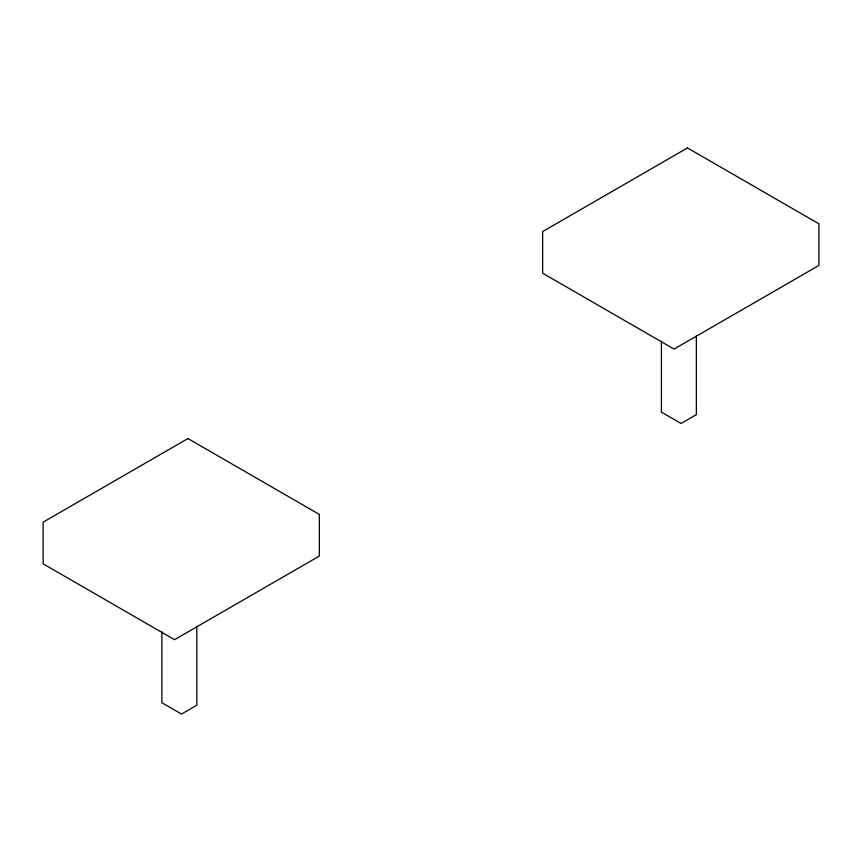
<?xml version="1.0" encoding="UTF-8"?>
<svg xmlns="http://www.w3.org/2000/svg" width="862" height="862" viewBox="0 0 862 862"><rect width="100%" height="100%" fill="white"/><g stroke="black" fill="none" stroke-linecap="round" stroke-linejoin="round"><path stroke-width="1.29" d="M696.356 335.771L696.356 414.6L681.034 423.447L661.423 412.122L661.423 341.309M196.816 626.383L196.816 705.213L181.494 714.059L161.884 702.735L161.884 631.921M687.477 147.941L542.64 231.566L542.64 273.189L674.062 349.067L818.9 265.442L818.9 223.818L687.477 147.941M187.938 438.553L43.1 522.178L43.1 563.802L174.523 639.679L319.36 556.055L319.36 514.431L187.938 438.553"/></g></svg>
